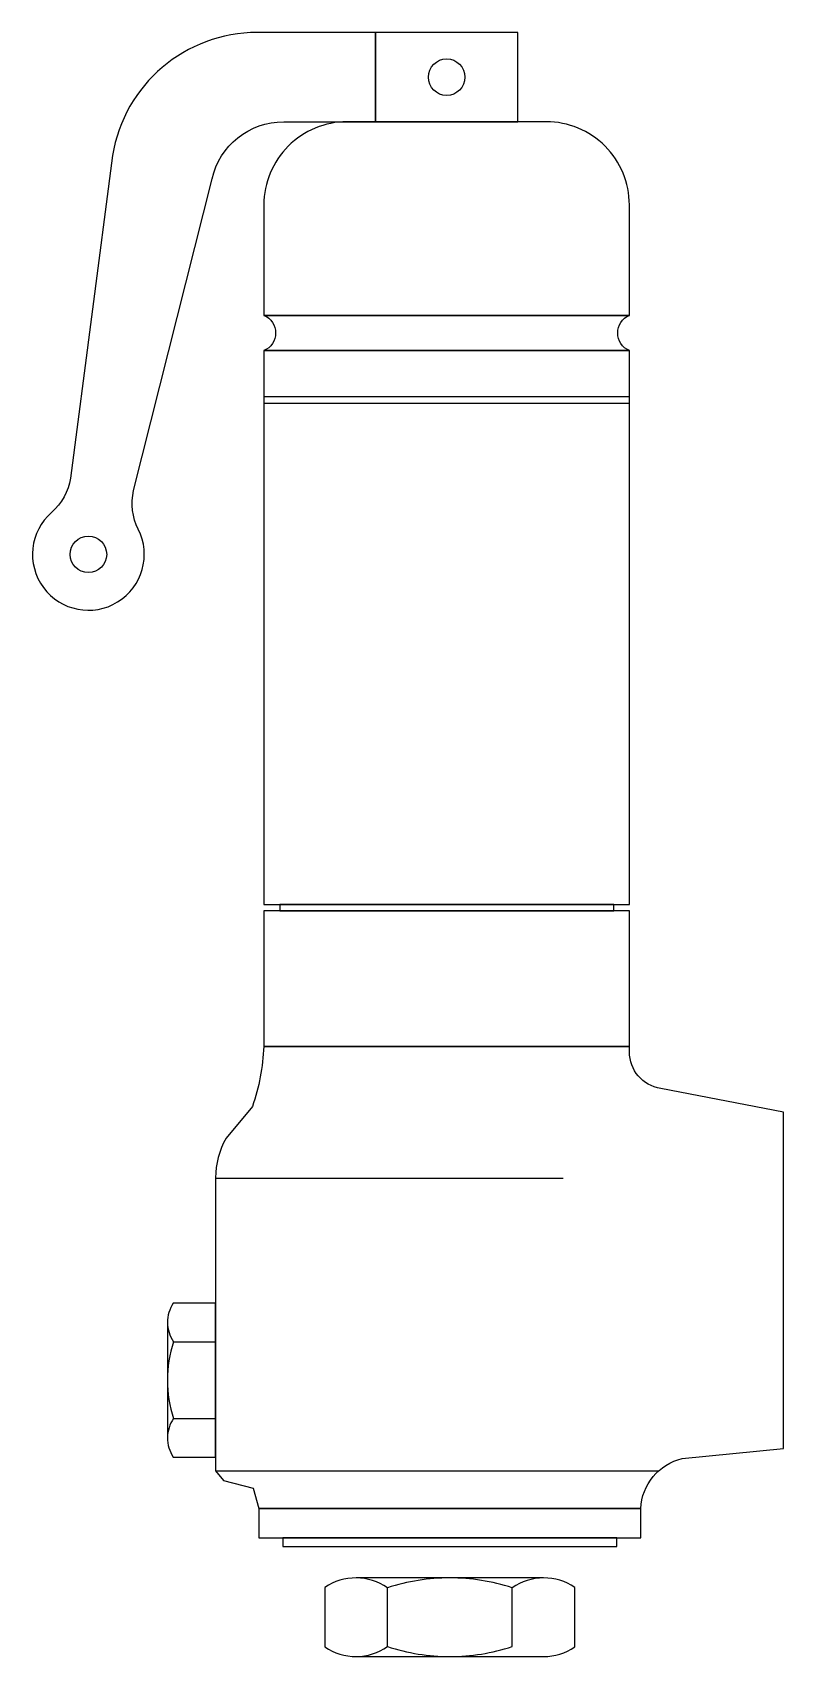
# Model space of a CAD drawing. Extents: x 521 to 602, y 460 to 636.
import ezdxf

# ---------------------------------------------------------------- set-up
doc = ezdxf.new("R2010")
doc.units = 0
doc.layers.get('0').update_dxf_attribs({"linetype": 'CONTINUOUS'})

msp = doc.modelspace()

# ---------------------------------------------------------------- linework, layer by layer
at = {"color": 0}
for p, q in [((585.36, 596.92), (545.81, 596.92)), ((545.81, 596.24), (585.36, 596.24)), ((540.58, 512.29), (578.18, 512.29)), ((536.03, 494.58), (540.58, 494.58)), ((536.03, 486.26), (540.58, 486.26)), ((540.58, 480.59), (588.52, 480.59)), ((559.18, 461.55), (559.18, 467.93)), ((572.69, 461.55), (572.69, 467.93))]:
    msp.add_line(p, q, dxfattribs=at)
for points in [[(547.95, 626.72), (557.89, 626.72), (557.89, 636.39), (545.1, 636.39, 0.367442), (529.43, 623.07), (524.89, 588.1, -0.174239), (522.84, 584.41, 2.041096), (532.22, 582.58, -0.173991), (531.71, 586.77), (540.2, 620.52, -0.35058)], [(585.36, 617.72, 0.414214), (576.36, 626.72), (554.81, 626.72, 0.414214), (545.81, 617.72), (545.81, 605.75), (585.36, 605.75)], [(585.36, 605.75), (545.81, 605.75, -0.662778), (545.81, 601.93), (585.36, 601.93, -0.662778)], [(585.36, 541.26), (545.81, 541.26), (545.81, 527.54, -0.000688), (545.81, 527.48), (545.81, 526.56), (585.36, 526.56)], [(602.04, 519.46), (588.75, 522.02, -0.369637), (585.36, 525.97), (585.36, 526.56), (545.79, 526.56, -0.07263), (544.57, 520.05), (541.71, 516.61, 0.129212), (540.58, 512.34), (540.58, 480.59), (541.45, 479.56), (544.64, 478.71), (545.28, 476.5), (586.59, 476.5, -0.33384), (591.07, 481.93), (602.04, 483.01), (602.04, 501.23)], [(540.58, 482.09), (540.58, 498.75), (536.01, 498.75, 0.151687), (535.38, 496.66), (535.38, 490.42), (535.38, 484.18, 0.151687), (536.01, 482.09)], [(586.59, 476.14, -0.015464), (586.59, 476.5), (545.28, 476.5), (545.28, 473.35), (586.59, 473.35)], [(565.93, 460.48), (576.07, 460.48, 0.151687), (579.46, 461.52), (579.46, 467.96, 0.151687), (576.07, 469), (565.93, 469), (555.8, 469, 0.151687), (552.41, 467.96), (552.41, 461.52, 0.151687), (555.8, 460.48)]]:
    msp.add_lwpolyline(points, format="xyb", close=True, dxfattribs=at)
for points in [[(573.29, 636.39), (557.89, 636.39), (557.89, 626.72), (573.29, 626.72)], [(585.36, 601.93), (545.81, 601.93), (545.81, 541.94), (585.36, 541.94)], [(583.66, 541.94), (547.52, 541.94), (547.52, 541.26), (583.66, 541.26)], [(584, 473.35), (547.87, 473.35), (547.87, 472.41), (584, 472.41)]]:
    msp.add_lwpolyline(points, close=True, dxfattribs=at)
for centre in [(565.59, 631.55), (526.82, 579.86)]:
    msp.add_circle(centre, 1.98, dxfattribs=at)
for centre, radius, start, end in [((539.06, 496.68), 3.68, 180.3018, 214.803), ((548.82, 490.42), 13.45, 161.9915, 180), ((548.82, 490.42), 13.45, 180, 198.0085), ((539.06, 484.16), 3.68, 145.197, 179.6982), ((555.77, 463.01), 5.98, 55.197, 89.6982), ((565.93, 447.16), 21.84, 90, 108.0085), ((565.93, 447.16), 21.84, 71.9915, 90), ((576.1, 463.01), 5.98, 90.3018, 124.803), ((555.77, 466.46), 5.98, 270.3018, 304.803), ((565.93, 482.32), 21.84, 251.9915, 270), ((565.93, 482.32), 21.84, 270, 288.0085)]:
    msp.add_arc(centre, radius, start, end, dxfattribs=at)

doc.saveas('drawing.dxf')
